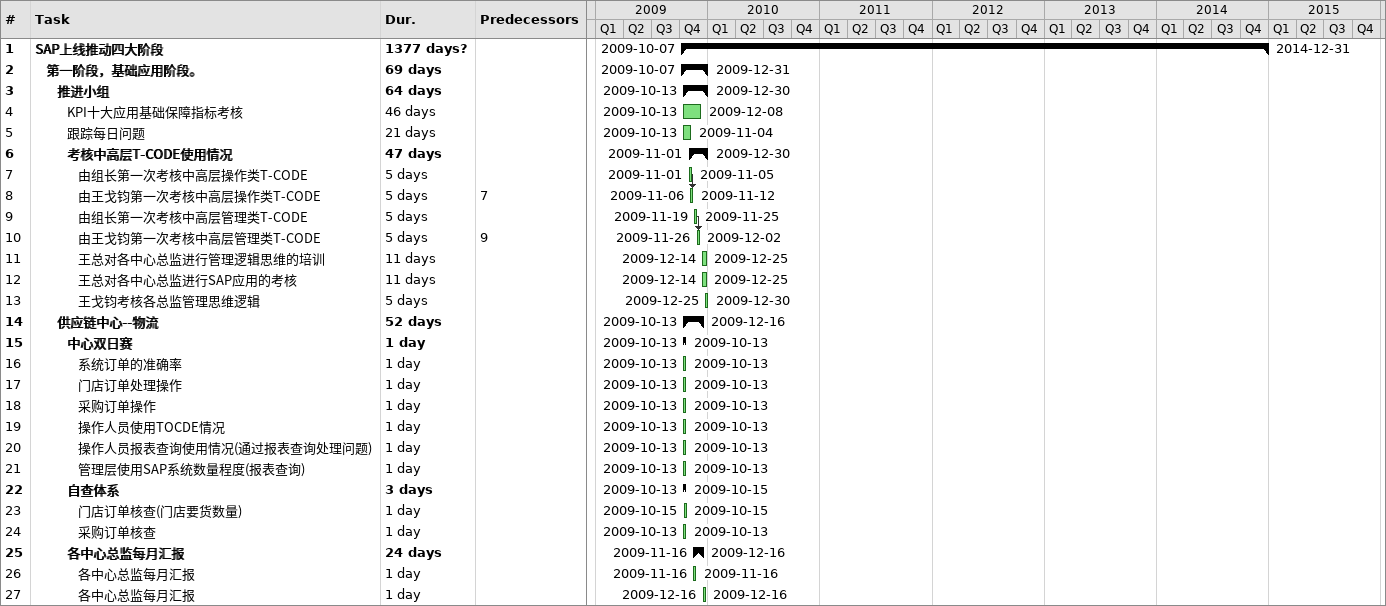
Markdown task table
| ID | Level | Task | Duration | Start | Finish | Predecessors |
|---|---|---|---|---|---|---|
| 1 | 1 | **SAP上线推动四大阶段** | 1377d? | 2009-10-07 | 2014-12-31 |  |
| 2 | 2 | **第一阶段，基础应用阶段。** | 69d | 2009-10-07 | 2009-12-31 |  |
| 3 | 3 | **推进小组** | 64d | 2009-10-13 | 2009-12-30 |  |
| 4 | 4 | KPI十大应用基础保障指标考核 | 46d | 2009-10-13 | 2009-12-08 |  |
| 5 | 4 | 跟踪每日问题 | 21d | 2009-10-13 | 2009-11-04 |  |
| 6 | 4 | **考核中高层T-CODE使用情况** | 47d | 2009-11-01 | 2009-12-30 |  |
| 7 | 5 | 由组长第一次考核中高层操作类T-CODE | 5d | 2009-11-01 | 2009-11-05 |  |
| 8 | 5 | 由王戈钧第一次考核中高层操作类T-CODE | 5d | 2009-11-06 | 2009-11-12 | 7 |
| 9 | 5 | 由组长第一次考核中高层管理类T-CODE | 5d | 2009-11-19 | 2009-11-25 |  |
| 10 | 5 | 由王戈钧第一次考核中高层管理类T-CODE | 5d | 2009-11-26 | 2009-12-02 | 9 |
| 11 | 5 | 王总对各中心总监进行管理逻辑思维的培训 | 11d | 2009-12-14 | 2009-12-25 |  |
| 12 | 5 | 王总对各中心总监进行SAP应用的考核 | 11d | 2009-12-14 | 2009-12-25 |  |
| 13 | 5 | 王戈钧考核各总监管理思维逻辑 | 5d | 2009-12-25 | 2009-12-30 |  |
| 14 | 3 | **供应链中心--物流** | 52d | 2009-10-13 | 2009-12-16 |  |
| 15 | 4 | **中心双日赛** | 1d | 2009-10-13 | 2009-10-13 |  |
| 16 | 5 | 系统订单的准确率 | 1d | 2009-10-13 | 2009-10-13 |  |
| 17 | 5 | 门店订单处理操作 | 1d | 2009-10-13 | 2009-10-13 |  |
| 18 | 5 | 采购订单操作 | 1d | 2009-10-13 | 2009-10-13 |  |
| 19 | 5 | 操作人员使用TOCDE情况 | 1d | 2009-10-13 | 2009-10-13 |  |
| 20 | 5 | 操作人员报表查询使用情况(通过报表查询处理问题) | 1d | 2009-10-13 | 2009-10-13 |  |
| 21 | 5 | 管理层使用SAP系统数量程度(报表查询) | 1d | 2009-10-13 | 2009-10-13 |  |
| 22 | 4 | **自查体系** | 3d | 2009-10-13 | 2009-10-15 |  |
| 23 | 5 | 门店订单核查(门店要货数量) | 1d | 2009-10-15 | 2009-10-15 |  |
| 24 | 5 | 采购订单核查 | 1d | 2009-10-13 | 2009-10-13 |  |
| 25 | 4 | **各中心总监每月汇报** | 24d | 2009-11-16 | 2009-12-16 |  |
| 26 | 5 | 各中心总监每月汇报 | 1d | 2009-11-16 | 2009-11-16 |  |
| 27 | 5 | 各中心总监每月汇报 | 1d | 2009-12-16 | 2009-12-16 |  |
